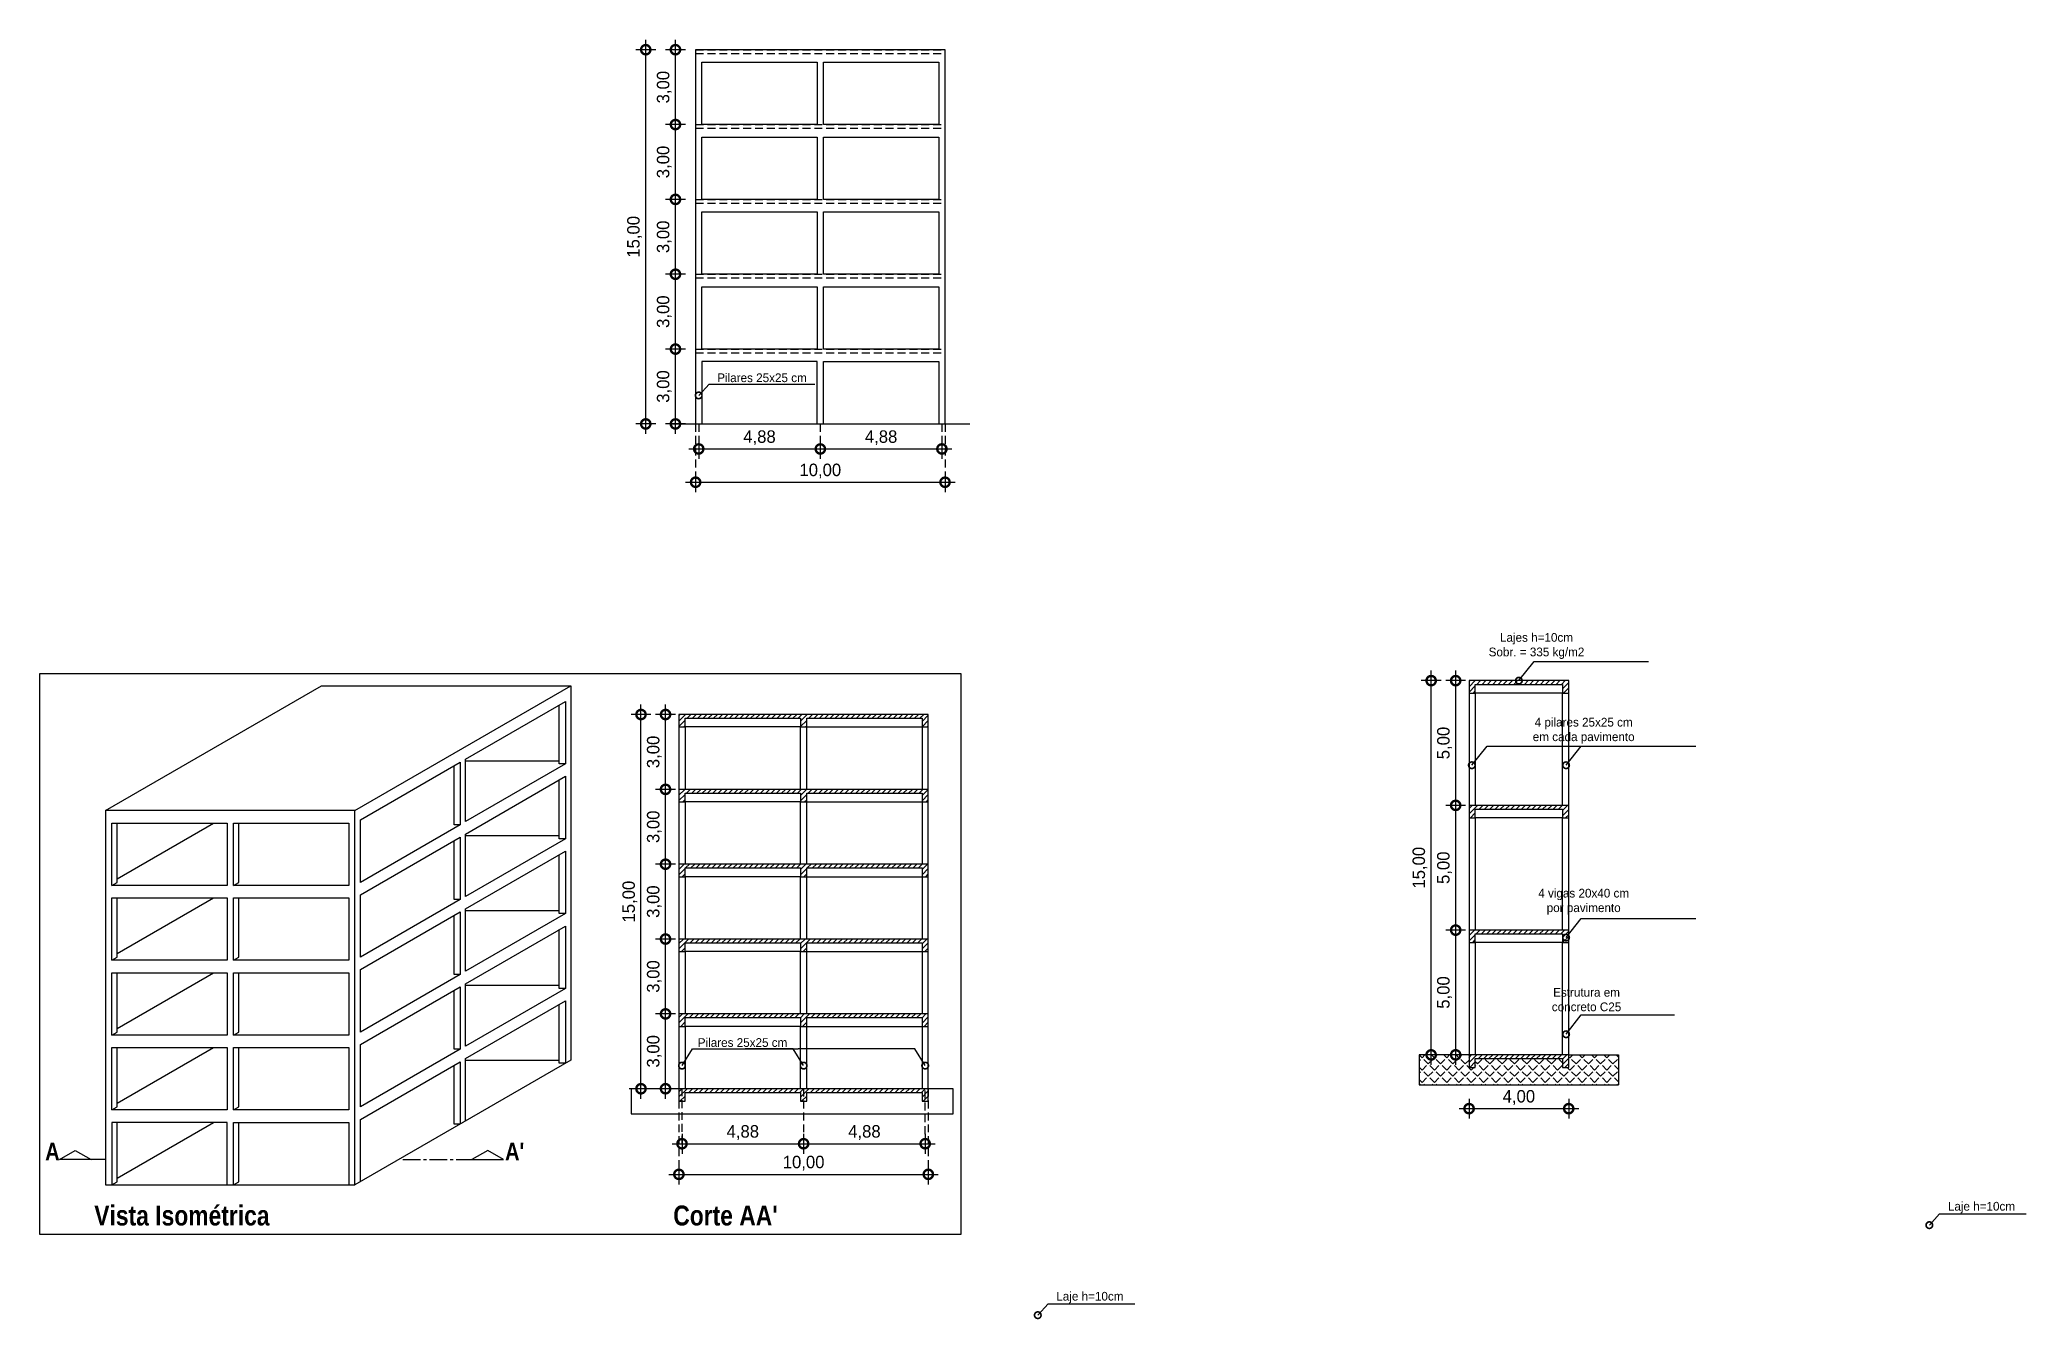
# Model space of a CAD drawing. Header units: millimetres. Extents: x 32.7 to 112.4, y 17.4 to 68.7.
import ezdxf

# ---------------------------------------------------------------- set-up
doc = ezdxf.new("R2010")
doc.units = ezdxf.units.MM
doc.header["$LTSCALE"] = 0.5
doc.linetypes.add('CENTER2', pattern=[28.575, 19.05, -3.175, 3.175, -3.175])
doc.linetypes.add('DASHED', pattern=[19.05, 12.7, -6.35])
for name, color, linetype in [('Aux-Cian', 4, 'Continuous'), ('Corte', 4, 'Continuous'), ('Cotas', 9, 'Continuous'), ('Vista-2', 1, 'Continuous'), ('Vista-3', 3, 'Continuous')]:
    doc.layers.add(name, color=color, linetype=linetype)
doc.styles.get("Standard").update_dxf_attribs({"font": 'acaderef.shx'})
doc.styles.add('style1', font='aehalf.shx')
doc.styles.add('style2', font='')
doc.styles.get('style2').set_extended_font_data('Bahnschrift Condensed', bold=True)
doc.dimstyles.new('Cotas', dxfattribs={"dimtxt": 1.5, "dimasz": 1.5, "dimexe": 0.8, "dimexo": 0, "dimgap": 0.3, "dimtad": 1, "dimzin": 1, "dimtxsty": 'Standard', "dimblk": 'DOTSMALL', "dimcen": 2.5, "dimdle": 0.8, "dimclrt": 1, "dimadec": 0, "dimazin": 0, "dimtfac": 1, "dimtix": 1, "dimtmove": 0, "dimatfit": 0, "dimfxl": 0.8, "dimfxlon": 1, "dimarcsym": 0})

# ---------------------------------------------------------------- blocks, each defined once
blk = doc.blocks.new('_DotSmall')
at = {"color": 0, "linetype": 'ByBlock', "const_width": 0.5}
blk.add_lwpolyline([(-0.0625, 0, 1), (0.0625, 0, 1)], format="xyb", close=True, dxfattribs=at)
blk = doc.blocks.new('*D2')
at = {"layer": 'Cotas', "color": 0, "lineweight": -2, "transparency": 16777216}
for p, q in [((58.231, 52.915), (58.231, 56.715)), ((58.631, 56.315), (57.831, 56.315)), ((58.631, 53.315), (57.831, 53.315))]:
    blk.add_line(p, q, dxfattribs=at)
at = {"layer": 'Defpoints', "color": 0, "transparency": 16777216}
for p in [(58.231, 56.315), (59.289, 56.315), (59.289, 53.315)]:
    blk.add_point(p, dxfattribs=at)
at = {"layer": 'Cotas', "color": 0, "lineweight": -2, "transparency": 16777216, "xscale": 0.75, "yscale": 0.75, "zscale": 0.75}
for p, rotation in [((58.231, 56.315), 90), ((58.231, 53.315), 270)]:
    blk.add_blockref('_DotSmall', p, dxfattribs=dict(at, rotation=rotation))
at = {"layer": 'Cotas', "color": 1, "transparency": 16777216, "insert": (57.782, 54.815), "char_height": 0.5, "attachment_point": 5, "rotation": 90, "style": 'style1'}
blk.add_mtext('3,00', dxfattribs=at)
blk = doc.blocks.new('*D3')
at = {"layer": 'Cotas', "color": 0, "lineweight": -2, "transparency": 16777216}
for p, q in [((58.631, 59.315), (57.831, 59.315)), ((58.231, 55.915), (58.231, 59.715)), ((58.631, 56.315), (57.831, 56.315))]:
    blk.add_line(p, q, dxfattribs=at)
at = {"layer": 'Defpoints', "color": 0, "transparency": 16777216}
for p in [(58.231, 59.315), (59.289, 59.315), (59.289, 56.315)]:
    blk.add_point(p, dxfattribs=at)
at = {"layer": 'Cotas', "color": 0, "lineweight": -2, "transparency": 16777216, "xscale": 0.75, "yscale": 0.75, "zscale": 0.75}
for p, rotation in [((58.231, 59.315), 90), ((58.231, 56.315), 270)]:
    blk.add_blockref('_DotSmall', p, dxfattribs=dict(at, rotation=rotation))
at = {"layer": 'Cotas', "color": 1, "transparency": 16777216, "insert": (57.782, 57.815), "char_height": 0.5, "attachment_point": 5, "rotation": 90, "style": 'style1'}
blk.add_mtext('3,00', dxfattribs=at)
blk = doc.blocks.new('*D4')
at = {"layer": 'Cotas', "color": 0, "lineweight": -2, "transparency": 16777216}
for p, q in [((58.631, 62.315), (57.831, 62.315)), ((58.231, 58.915), (58.231, 62.715)), ((58.631, 59.315), (57.831, 59.315))]:
    blk.add_line(p, q, dxfattribs=at)
at = {"layer": 'Defpoints', "color": 0, "transparency": 16777216}
for p in [(58.231, 62.315), (59.289, 62.315), (59.289, 59.315)]:
    blk.add_point(p, dxfattribs=at)
at = {"layer": 'Cotas', "color": 0, "lineweight": -2, "transparency": 16777216, "xscale": 0.75, "yscale": 0.75, "zscale": 0.75}
for p, rotation in [((58.231, 62.315), 90), ((58.231, 59.315), 270)]:
    blk.add_blockref('_DotSmall', p, dxfattribs=dict(at, rotation=rotation))
at = {"layer": 'Cotas', "color": 1, "transparency": 16777216, "insert": (57.782, 60.815), "char_height": 0.5, "attachment_point": 5, "rotation": 90, "style": 'style1'}
blk.add_mtext('3,00', dxfattribs=at)
blk = doc.blocks.new('*D5')
at = {"layer": 'Cotas', "color": 0, "lineweight": -2, "transparency": 16777216}
for p, q in [((58.631, 65.315), (57.831, 65.315)), ((58.231, 61.915), (58.231, 65.715)), ((58.631, 62.315), (57.831, 62.315))]:
    blk.add_line(p, q, dxfattribs=at)
at = {"layer": 'Defpoints', "color": 0, "transparency": 16777216}
for p in [(58.231, 65.315), (59.289, 65.315), (59.289, 62.315)]:
    blk.add_point(p, dxfattribs=at)
at = {"layer": 'Cotas', "color": 0, "lineweight": -2, "transparency": 16777216, "xscale": 0.75, "yscale": 0.75, "zscale": 0.75}
for p, rotation in [((58.231, 65.315), 90), ((58.231, 62.315), 270)]:
    blk.add_blockref('_DotSmall', p, dxfattribs=dict(at, rotation=rotation))
at = {"layer": 'Cotas', "color": 1, "transparency": 16777216, "insert": (57.782, 63.815), "char_height": 0.5, "attachment_point": 5, "rotation": 90, "style": 'style1'}
blk.add_mtext('3,00', dxfattribs=at)
blk = doc.blocks.new('*D6')
at = {"layer": 'Cotas', "color": 0, "lineweight": -2, "transparency": 16777216}
for p, q in [((58.231, 64.915), (58.231, 68.715)), ((58.631, 68.315), (57.831, 68.315)), ((58.631, 65.315), (57.831, 65.315))]:
    blk.add_line(p, q, dxfattribs=at)
at = {"layer": 'Defpoints', "color": 0, "transparency": 16777216}
for p in [(58.231, 68.315), (59.039, 68.315), (59.289, 65.315)]:
    blk.add_point(p, dxfattribs=at)
at = {"layer": 'Cotas', "color": 0, "lineweight": -2, "transparency": 16777216, "xscale": 0.75, "yscale": 0.75, "zscale": 0.75}
for p, rotation in [((58.231, 68.315), 90), ((58.231, 65.315), 270)]:
    blk.add_blockref('_DotSmall', p, dxfattribs=dict(at, rotation=rotation))
at = {"layer": 'Cotas', "color": 1, "transparency": 16777216, "insert": (57.782, 66.815), "char_height": 0.5, "attachment_point": 5, "rotation": 90, "style": 'style1'}
blk.add_mtext('3,00', dxfattribs=at)
blk = doc.blocks.new('*D7')
at = {"layer": 'Cotas', "color": 0, "lineweight": -2, "transparency": 16777216}
for p, q in [((58.639, 50.978), (69.439, 50.978)), ((59.039, 51.378), (59.039, 50.578)), ((69.039, 51.378), (69.039, 50.578))]:
    blk.add_line(p, q, dxfattribs=at)
at = {"layer": 'Defpoints', "color": 0, "transparency": 16777216}
for p in [(59.039, 52.649), (69.039, 52.239), (69.039, 50.978)]:
    blk.add_point(p, dxfattribs=at)
at = {"layer": 'Cotas', "color": 0, "lineweight": -2, "transparency": 16777216, "xscale": 0.75, "yscale": 0.75, "zscale": 0.75, "rotation": 180}
blk.add_blockref('_DotSmall', (59.039, 50.978), dxfattribs=at)
at = {"layer": 'Cotas', "color": 0, "lineweight": -2, "transparency": 16777216, "xscale": 0.75, "yscale": 0.75, "zscale": 0.75}
blk.add_blockref('_DotSmall', (69.039, 50.978), dxfattribs=at)
at = {"layer": 'Cotas', "color": 1, "transparency": 16777216, "insert": (64.039, 51.427), "char_height": 0.5, "attachment_point": 5, "style": 'style1'}
blk.add_mtext('10,00', dxfattribs=at)
blk = doc.blocks.new('*D8')
at = {"layer": 'Cotas', "color": 0, "lineweight": -2, "transparency": 16777216}
for p, q in [((59.164, 52.712), (59.164, 51.912)), ((64.039, 52.712), (64.039, 51.912)), ((58.764, 52.312), (64.439, 52.312))]:
    blk.add_line(p, q, dxfattribs=at)
at = {"layer": 'Defpoints', "color": 0, "transparency": 16777216}
for p in [(59.164, 53.315), (64.039, 53.315), (64.039, 52.312)]:
    blk.add_point(p, dxfattribs=at)
at = {"layer": 'Cotas', "color": 0, "lineweight": -2, "transparency": 16777216, "xscale": 0.75, "yscale": 0.75, "zscale": 0.75, "rotation": 180}
blk.add_blockref('_DotSmall', (59.164, 52.312), dxfattribs=at)
at = {"layer": 'Cotas', "color": 0, "lineweight": -2, "transparency": 16777216, "xscale": 0.75, "yscale": 0.75, "zscale": 0.75}
blk.add_blockref('_DotSmall', (64.039, 52.312), dxfattribs=at)
at = {"layer": 'Cotas', "color": 1, "transparency": 16777216, "insert": (61.601, 52.761), "char_height": 0.5, "attachment_point": 5, "style": 'style1'}
blk.add_mtext('4,88', dxfattribs=at)
blk = doc.blocks.new('*D9')
at = {"layer": 'Cotas', "color": 0, "linetype": 'DASHED', "lineweight": -2, "transparency": 16777216}
for p, q in [((64.039, 52.712), (64.039, 51.912)), ((68.914, 52.712), (68.914, 51.912)), ((63.639, 52.312), (69.314, 52.312))]:
    blk.add_line(p, q, dxfattribs=at)
at = {"layer": 'Defpoints', "color": 0, "linetype": 'DASHED', "transparency": 16777216}
for p in [(64.039, 53.315), (68.914, 53.315), (68.914, 52.312)]:
    blk.add_point(p, dxfattribs=at)
at = {"layer": 'Cotas', "color": 0, "linetype": 'DASHED', "lineweight": -2, "transparency": 16777216, "xscale": 0.75, "yscale": 0.75, "zscale": 0.75, "rotation": 180}
blk.add_blockref('_DotSmall', (64.039, 52.312), dxfattribs=at)
at = {"layer": 'Cotas', "color": 0, "linetype": 'DASHED', "lineweight": -2, "transparency": 16777216, "xscale": 0.75, "yscale": 0.75, "zscale": 0.75}
blk.add_blockref('_DotSmall', (68.914, 52.312), dxfattribs=at)
at = {"layer": 'Cotas', "color": 1, "linetype": 'DASHED', "lineweight": 100, "transparency": 16777216, "insert": (66.476, 52.761), "char_height": 0.5, "attachment_point": 5, "style": 'style1'}
blk.add_mtext('4,88', dxfattribs=at)
blk = doc.blocks.new('*D10')
at = {"layer": 'Cotas', "color": 0, "lineweight": -2, "transparency": 16777216}
for p, q in [((57.04, 52.915), (57.04, 68.715)), ((57.44, 68.315), (56.64, 68.315)), ((57.44, 53.315), (56.64, 53.315))]:
    blk.add_line(p, q, dxfattribs=at)
at = {"layer": 'Defpoints', "color": 0, "transparency": 16777216}
for p in [(57.04, 68.315), (59.039, 68.315), (59.039, 53.315)]:
    blk.add_point(p, dxfattribs=at)
at = {"layer": 'Cotas', "color": 0, "lineweight": -2, "transparency": 16777216, "xscale": 0.75, "yscale": 0.75, "zscale": 0.75}
for p, rotation in [((57.04, 68.315), 90), ((57.04, 53.315), 270)]:
    blk.add_blockref('_DotSmall', p, dxfattribs=dict(at, rotation=rotation))
at = {"layer": 'Cotas', "color": 1, "transparency": 16777216, "insert": (56.591, 60.815), "char_height": 0.5, "attachment_point": 5, "rotation": 90, "style": 'style1'}
blk.add_mtext('15,00', dxfattribs=at)
blk = doc.blocks.new('*D11')
at = {"layer": 'Cotas', "color": 0, "lineweight": -2, "transparency": 16777216}
for p, q in [((57.969, 23.235), (68.769, 23.235)), ((58.369, 23.635), (58.369, 22.835)), ((68.369, 23.635), (68.369, 22.835))]:
    blk.add_line(p, q, dxfattribs=at)
at = {"layer": 'Defpoints', "color": 0, "transparency": 16777216}
for p in [(58.369, 24.801), (68.369, 24.39), (68.369, 23.235)]:
    blk.add_point(p, dxfattribs=at)
at = {"layer": 'Cotas', "color": 0, "lineweight": -2, "transparency": 16777216, "xscale": 0.75, "yscale": 0.75, "zscale": 0.75, "rotation": 180}
blk.add_blockref('_DotSmall', (58.369, 23.235), dxfattribs=at)
at = {"layer": 'Cotas', "color": 0, "lineweight": -2, "transparency": 16777216, "xscale": 0.75, "yscale": 0.75, "zscale": 0.75}
blk.add_blockref('_DotSmall', (68.369, 23.235), dxfattribs=at)
at = {"layer": 'Cotas', "color": 1, "transparency": 16777216, "insert": (63.369, 23.684), "char_height": 0.5, "attachment_point": 5, "style": 'style1'}
blk.add_mtext('10,00', dxfattribs=at)
blk = doc.blocks.new('*D12')
at = {"layer": 'Cotas', "color": 0, "lineweight": -2, "transparency": 16777216}
for p, q in [((58.494, 24.863), (58.494, 24.063)), ((63.369, 24.863), (63.369, 24.063)), ((58.094, 24.463), (63.769, 24.463))]:
    blk.add_line(p, q, dxfattribs=at)
at = {"layer": 'Defpoints', "color": 0, "transparency": 16777216}
for p in [(58.494, 26.167), (63.369, 25.467), (63.369, 24.463)]:
    blk.add_point(p, dxfattribs=at)
at = {"layer": 'Cotas', "color": 0, "lineweight": -2, "transparency": 16777216, "xscale": 0.75, "yscale": 0.75, "zscale": 0.75, "rotation": 180}
blk.add_blockref('_DotSmall', (58.494, 24.463), dxfattribs=at)
at = {"layer": 'Cotas', "color": 0, "lineweight": -2, "transparency": 16777216, "xscale": 0.75, "yscale": 0.75, "zscale": 0.75}
blk.add_blockref('_DotSmall', (63.369, 24.463), dxfattribs=at)
at = {"layer": 'Cotas', "color": 1, "transparency": 16777216, "insert": (60.932, 24.912), "char_height": 0.5, "attachment_point": 5, "style": 'style1'}
blk.add_mtext('4,88', dxfattribs=at)
blk = doc.blocks.new('*D13')
at = {"layer": 'Cotas', "color": 0, "linetype": 'DASHED', "lineweight": -2, "transparency": 16777216}
for p, q in [((63.369, 24.863), (63.369, 24.063)), ((68.244, 24.863), (68.244, 24.063)), ((62.969, 24.463), (68.644, 24.463))]:
    blk.add_line(p, q, dxfattribs=at)
at = {"layer": 'Defpoints', "color": 0, "linetype": 'DASHED', "transparency": 16777216}
for p in [(63.369, 25.467), (68.244, 25.467), (68.244, 24.463)]:
    blk.add_point(p, dxfattribs=at)
at = {"layer": 'Cotas', "color": 0, "linetype": 'DASHED', "lineweight": -2, "transparency": 16777216, "xscale": 0.75, "yscale": 0.75, "zscale": 0.75, "rotation": 180}
blk.add_blockref('_DotSmall', (63.369, 24.463), dxfattribs=at)
at = {"layer": 'Cotas', "color": 0, "linetype": 'DASHED', "lineweight": -2, "transparency": 16777216, "xscale": 0.75, "yscale": 0.75, "zscale": 0.75}
blk.add_blockref('_DotSmall', (68.244, 24.463), dxfattribs=at)
at = {"layer": 'Cotas', "color": 1, "linetype": 'DASHED', "lineweight": 100, "transparency": 16777216, "insert": (65.807, 24.912), "char_height": 0.5, "attachment_point": 5, "style": 'style1'}
blk.add_mtext('4,88', dxfattribs=at)
blk = doc.blocks.new('*D14')
at = {"layer": 'Cotas', "color": 0, "lineweight": -2, "transparency": 16777216}
for p, q in [((58.233, 29.667), (57.433, 29.667)), ((57.833, 26.267), (57.833, 30.067)), ((58.233, 26.667), (57.433, 26.667))]:
    blk.add_line(p, q, dxfattribs=at)
at = {"layer": 'Defpoints', "color": 0, "transparency": 16777216}
for p in [(57.833, 29.667), (58.892, 29.667), (58.892, 26.667)]:
    blk.add_point(p, dxfattribs=at)
at = {"layer": 'Cotas', "color": 0, "lineweight": -2, "transparency": 16777216, "xscale": 0.75, "yscale": 0.75, "zscale": 0.75}
for p, rotation in [((57.833, 29.667), 90), ((57.833, 26.667), 270)]:
    blk.add_blockref('_DotSmall', p, dxfattribs=dict(at, rotation=rotation))
at = {"layer": 'Cotas', "color": 1, "transparency": 16777216, "insert": (57.384, 28.167), "char_height": 0.5, "attachment_point": 5, "rotation": 90, "style": 'style1'}
blk.add_mtext('3,00', dxfattribs=at)
blk = doc.blocks.new('*D15')
at = {"layer": 'Cotas', "color": 0, "lineweight": -2, "transparency": 16777216}
for p, q in [((58.233, 32.667), (57.433, 32.667)), ((57.833, 29.267), (57.833, 33.067)), ((58.233, 29.667), (57.433, 29.667))]:
    blk.add_line(p, q, dxfattribs=at)
at = {"layer": 'Defpoints', "color": 0, "transparency": 16777216}
for p in [(57.833, 32.667), (58.892, 32.667), (58.892, 29.667)]:
    blk.add_point(p, dxfattribs=at)
at = {"layer": 'Cotas', "color": 0, "lineweight": -2, "transparency": 16777216, "xscale": 0.75, "yscale": 0.75, "zscale": 0.75}
for p, rotation in [((57.833, 32.667), 90), ((57.833, 29.667), 270)]:
    blk.add_blockref('_DotSmall', p, dxfattribs=dict(at, rotation=rotation))
at = {"layer": 'Cotas', "color": 1, "transparency": 16777216, "insert": (57.384, 31.167), "char_height": 0.5, "attachment_point": 5, "rotation": 90, "style": 'style1'}
blk.add_mtext('3,00', dxfattribs=at)
blk = doc.blocks.new('*D16')
at = {"layer": 'Cotas', "color": 0, "lineweight": -2, "transparency": 16777216}
for p, q in [((57.833, 32.267), (57.833, 36.067)), ((58.233, 35.667), (57.433, 35.667)), ((58.233, 32.667), (57.433, 32.667))]:
    blk.add_line(p, q, dxfattribs=at)
at = {"layer": 'Defpoints', "color": 0, "transparency": 16777216}
for p in [(57.833, 35.667), (58.892, 35.667), (58.892, 32.667)]:
    blk.add_point(p, dxfattribs=at)
at = {"layer": 'Cotas', "color": 0, "lineweight": -2, "transparency": 16777216, "xscale": 0.75, "yscale": 0.75, "zscale": 0.75}
for p, rotation in [((57.833, 35.667), 90), ((57.833, 32.667), 270)]:
    blk.add_blockref('_DotSmall', p, dxfattribs=dict(at, rotation=rotation))
at = {"layer": 'Cotas', "color": 1, "transparency": 16777216, "insert": (57.384, 34.167), "char_height": 0.5, "attachment_point": 5, "rotation": 90, "style": 'style1'}
blk.add_mtext('3,00', dxfattribs=at)
blk = doc.blocks.new('*D17')
at = {"layer": 'Cotas', "color": 0, "lineweight": -2, "transparency": 16777216}
for p, q in [((57.833, 35.267), (57.833, 39.067)), ((58.233, 38.667), (57.433, 38.667)), ((58.233, 35.667), (57.433, 35.667))]:
    blk.add_line(p, q, dxfattribs=at)
at = {"layer": 'Defpoints', "color": 0, "transparency": 16777216}
for p in [(57.833, 38.667), (58.892, 38.667), (58.892, 35.667)]:
    blk.add_point(p, dxfattribs=at)
at = {"layer": 'Cotas', "color": 0, "lineweight": -2, "transparency": 16777216, "xscale": 0.75, "yscale": 0.75, "zscale": 0.75}
for p, rotation in [((57.833, 38.667), 90), ((57.833, 35.667), 270)]:
    blk.add_blockref('_DotSmall', p, dxfattribs=dict(at, rotation=rotation))
at = {"layer": 'Cotas', "color": 1, "transparency": 16777216, "insert": (57.384, 37.167), "char_height": 0.5, "attachment_point": 5, "rotation": 90, "style": 'style1'}
blk.add_mtext('3,00', dxfattribs=at)
blk = doc.blocks.new('*D18')
at = {"layer": 'Cotas', "color": 0, "lineweight": -2, "transparency": 16777216}
for p, q in [((58.233, 41.667), (57.433, 41.667)), ((57.833, 38.267), (57.833, 42.067)), ((58.233, 38.667), (57.433, 38.667))]:
    blk.add_line(p, q, dxfattribs=at)
at = {"layer": 'Defpoints', "color": 0, "transparency": 16777216}
for p in [(57.833, 41.667), (58.642, 41.667), (58.892, 38.667)]:
    blk.add_point(p, dxfattribs=at)
at = {"layer": 'Cotas', "color": 0, "lineweight": -2, "transparency": 16777216, "xscale": 0.75, "yscale": 0.75, "zscale": 0.75}
for p, rotation in [((57.833, 41.667), 90), ((57.833, 38.667), 270)]:
    blk.add_blockref('_DotSmall', p, dxfattribs=dict(at, rotation=rotation))
at = {"layer": 'Cotas', "color": 1, "transparency": 16777216, "insert": (57.384, 40.167), "char_height": 0.5, "attachment_point": 5, "rotation": 90, "style": 'style1'}
blk.add_mtext('3,00', dxfattribs=at)
blk = doc.blocks.new('*D19')
at = {"layer": 'Cotas', "color": 0, "lineweight": -2, "transparency": 16777216}
for p, q in [((57.249, 41.667), (56.449, 41.667)), ((56.849, 26.267), (56.849, 42.067)), ((57.249, 26.667), (56.449, 26.667))]:
    blk.add_line(p, q, dxfattribs=at)
at = {"layer": 'Defpoints', "color": 0, "transparency": 16777216}
for p in [(56.849, 41.667), (58.848, 41.667), (58.848, 26.667)]:
    blk.add_point(p, dxfattribs=at)
at = {"layer": 'Cotas', "color": 0, "lineweight": -2, "transparency": 16777216, "xscale": 0.75, "yscale": 0.75, "zscale": 0.75}
for p, rotation in [((56.849, 41.667), 90), ((56.849, 26.667), 270)]:
    blk.add_blockref('_DotSmall', p, dxfattribs=dict(at, rotation=rotation))
at = {"layer": 'Cotas', "color": 1, "transparency": 16777216, "insert": (56.4, 34.167), "char_height": 0.5, "attachment_point": 5, "rotation": 90, "style": 'style1'}
blk.add_mtext('15,00', dxfattribs=at)
blk = doc.blocks.new('*D20')
at = {"layer": 'Cotas', "color": 0, "lineweight": -2, "transparency": 16777216}
for p, q in [((89.65, 25.869), (94.445, 25.869)), ((90.05, 26.269), (90.05, 25.469)), ((94.045, 26.269), (94.045, 25.469))]:
    blk.add_line(p, q, dxfattribs=at)
at = {"layer": 'Defpoints', "color": 0, "transparency": 16777216}
for p in [(94.045, 28.8), (90.05, 27.434), (94.045, 25.869)]:
    blk.add_point(p, dxfattribs=at)
at = {"layer": 'Cotas', "color": 0, "lineweight": -2, "transparency": 16777216, "xscale": 0.75, "yscale": 0.75, "zscale": 0.75, "rotation": 180}
blk.add_blockref('_DotSmall', (90.05, 25.869), dxfattribs=at)
at = {"layer": 'Cotas', "color": 0, "lineweight": -2, "transparency": 16777216, "xscale": 0.75, "yscale": 0.75, "zscale": 0.75}
blk.add_blockref('_DotSmall', (94.045, 25.869), dxfattribs=at)
at = {"layer": 'Cotas', "color": 1, "transparency": 16777216, "insert": (92.047, 26.318), "char_height": 0.5, "attachment_point": 5, "style": 'style1'}
blk.add_mtext('4,00', dxfattribs=at)
blk = doc.blocks.new('*D23')
at = {"layer": 'Cotas', "color": 0, "lineweight": -2, "transparency": 16777216}
for p, q in [((89.913, 33.025), (89.113, 33.025)), ((89.513, 27.625), (89.513, 33.425)), ((89.913, 28.025), (89.113, 28.025))]:
    blk.add_line(p, q, dxfattribs=at)
at = {"layer": 'Defpoints', "color": 0, "transparency": 16777216}
for p in [(89.513, 33.025), (90.572, 33.025), (90.572, 28.025)]:
    blk.add_point(p, dxfattribs=at)
at = {"layer": 'Cotas', "color": 0, "lineweight": -2, "transparency": 16777216, "xscale": 0.75, "yscale": 0.75, "zscale": 0.75}
for p, rotation in [((89.513, 33.025), 90), ((89.513, 28.025), 270)]:
    blk.add_blockref('_DotSmall', p, dxfattribs=dict(at, rotation=rotation))
at = {"layer": 'Cotas', "color": 1, "transparency": 16777216, "insert": (89.064, 30.525), "char_height": 0.5, "attachment_point": 5, "rotation": 90, "style": 'style1'}
blk.add_mtext('5,00', dxfattribs=at)
blk = doc.blocks.new('*D24')
at = {"layer": 'Cotas', "color": 0, "lineweight": -2, "transparency": 16777216}
for p, q in [((89.513, 32.625), (89.513, 38.425)), ((89.913, 38.025), (89.113, 38.025)), ((89.913, 33.025), (89.113, 33.025))]:
    blk.add_line(p, q, dxfattribs=at)
at = {"layer": 'Defpoints', "color": 0, "transparency": 16777216}
for p in [(89.513, 38.025), (90.572, 38.025), (90.572, 33.025)]:
    blk.add_point(p, dxfattribs=at)
at = {"layer": 'Cotas', "color": 0, "lineweight": -2, "transparency": 16777216, "xscale": 0.75, "yscale": 0.75, "zscale": 0.75}
for p, rotation in [((89.513, 38.025), 90), ((89.513, 33.025), 270)]:
    blk.add_blockref('_DotSmall', p, dxfattribs=dict(at, rotation=rotation))
at = {"layer": 'Cotas', "color": 1, "transparency": 16777216, "insert": (89.064, 35.525), "char_height": 0.5, "attachment_point": 5, "rotation": 90, "style": 'style1'}
blk.add_mtext('5,00', dxfattribs=at)
blk = doc.blocks.new('*D25')
at = {"layer": 'Cotas', "color": 0, "lineweight": -2, "transparency": 16777216}
for p, q in [((89.913, 43.025), (89.113, 43.025)), ((89.513, 37.625), (89.513, 43.425)), ((89.913, 38.025), (89.113, 38.025))]:
    blk.add_line(p, q, dxfattribs=at)
at = {"layer": 'Defpoints', "color": 0, "transparency": 16777216}
for p in [(89.513, 43.025), (90.572, 43.025), (90.572, 38.025)]:
    blk.add_point(p, dxfattribs=at)
at = {"layer": 'Cotas', "color": 0, "lineweight": -2, "transparency": 16777216, "xscale": 0.75, "yscale": 0.75, "zscale": 0.75}
for p, rotation in [((89.513, 43.025), 90), ((89.513, 38.025), 270)]:
    blk.add_blockref('_DotSmall', p, dxfattribs=dict(at, rotation=rotation))
at = {"layer": 'Cotas', "color": 1, "transparency": 16777216, "insert": (89.064, 40.525), "char_height": 0.5, "attachment_point": 5, "rotation": 90, "style": 'style1'}
blk.add_mtext('5,00', dxfattribs=at)
blk = doc.blocks.new('*D28')
at = {"layer": 'Cotas', "color": 0, "lineweight": -2, "transparency": 16777216}
for p, q in [((88.929, 43.025), (88.129, 43.025)), ((88.529, 27.625), (88.529, 43.425)), ((88.929, 28.025), (88.129, 28.025))]:
    blk.add_line(p, q, dxfattribs=at)
at = {"layer": 'Defpoints', "color": 0, "transparency": 16777216}
for p in [(88.529, 43.025), (90.05, 43.025), (90.528, 28.025)]:
    blk.add_point(p, dxfattribs=at)
at = {"layer": 'Cotas', "color": 0, "lineweight": -2, "transparency": 16777216, "xscale": 0.75, "yscale": 0.75, "zscale": 0.75}
for p, rotation in [((88.529, 43.025), 90), ((88.529, 28.025), 270)]:
    blk.add_blockref('_DotSmall', p, dxfattribs=dict(at, rotation=rotation))
at = {"layer": 'Cotas', "color": 1, "transparency": 16777216, "insert": (88.08, 35.525), "char_height": 0.5, "attachment_point": 5, "rotation": 90, "style": 'style1'}
blk.add_mtext('15,00', dxfattribs=at)

msp = doc.modelspace()

# ---------------------------------------------------------------- hatches: boundary and pattern name
h = msp.add_hatch()
h.set_pattern_fill('ANGLE', color=256, scale=0.05, angle=45)
h.set_pattern_definition([(45, (0, 0), (-0.246957, 0.246957), [0.254, -0.09525]), (135, (0, 0), (-0.246957, -0.246957), [0.254, -0.09525])])
h.paths.add_polyline_path([(96.045, 28.025), (94.045, 28.025), (94.045, 27.525), (93.795, 27.525), (93.795, 27.875), (90.3, 27.875), (90.3, 27.525), (90.05, 27.525), (90.05, 28.025), (88.05, 28.025), (88.05, 26.825), (96.045, 26.825)])
at = {"layer": 'Cotas'}
h = msp.add_hatch(dxfattribs=at)
h.set_pattern_fill('_USER', color=256, scale=0.15, angle=45, pattern_type=0)
h.set_pattern_definition([(45, (0, 3), (-0.10606602, 0.10606602), [])])
h.paths.add_polyline_path([(94.045, 28.025), (90.05, 28.025), (90.05, 27.525), (90.3, 27.525), (90.3, 27.875), (93.795, 27.875), (93.795, 27.525), (94.045, 27.525)])
h.paths.add_polyline_path([(94.045, 33.025), (90.05, 33.025), (90.05, 32.525), (90.3, 32.525), (90.3, 32.875), (93.795, 32.875), (93.795, 32.525), (94.045, 32.525)])
h.paths.add_polyline_path([(93.795, 37.525), (94.045, 37.525), (94.045, 38.025), (90.05, 38.025), (90.05, 37.525), (90.3, 37.525), (90.3, 37.875), (93.795, 37.875)])
h.paths.add_polyline_path([(93.795, 42.525), (94.045, 42.525), (94.045, 43.025), (90.05, 43.025), (90.05, 42.525), (90.3, 42.525), (90.3, 42.875), (93.795, 42.875)])
h = msp.add_hatch(dxfattribs=at)
h.set_pattern_fill('_USER', color=256, scale=0.15, angle=45, pattern_type=0)
h.set_pattern_definition([(45, (0, 0), (-0.10606602, 0.10606602), [])])
h.paths.add_polyline_path([(63.494, 26.517), (68.119, 26.517), (68.119, 26.167), (68.244, 26.167), (68.244, 26.667), (63.369, 26.667), (63.369, 26.167), (63.494, 26.167)])
h.paths.add_polyline_path([(63.369, 26.667), (58.369, 26.667), (58.369, 26.167), (58.619, 26.167), (58.619, 26.517), (63.244, 26.517), (63.244, 26.167), (63.369, 26.167)])
h.paths.add_polyline_path([(68.369, 26.667), (68.244, 26.667), (68.244, 26.167), (68.369, 26.167)])
h.paths.add_polyline_path([(58.619, 29.517), (63.244, 29.517), (63.244, 29.167), (63.494, 29.167), (63.494, 29.517), (68.119, 29.517), (68.119, 29.167), (68.369, 29.167), (68.369, 29.667), (58.369, 29.667), (58.369, 29.167), (58.619, 29.167)])
h.paths.add_polyline_path([(58.619, 32.517), (63.244, 32.517), (63.244, 32.167), (63.494, 32.167), (63.494, 32.517), (68.119, 32.517), (68.119, 32.167), (68.369, 32.167), (68.369, 32.667), (58.369, 32.667), (58.369, 32.167), (58.619, 32.167)])
h.paths.add_polyline_path([(68.369, 35.667), (58.369, 35.667), (58.369, 35.167), (58.619, 35.167), (58.619, 35.517), (63.244, 35.517), (63.244, 35.167), (63.494, 35.167), (63.494, 35.517), (68.119, 35.517), (68.119, 35.167), (68.369, 35.167)])
h.paths.add_polyline_path([(68.369, 38.667), (58.369, 38.667), (58.369, 38.167), (58.619, 38.167), (58.619, 38.517), (63.244, 38.517), (63.244, 38.167), (63.494, 38.167), (63.494, 38.517), (68.119, 38.517), (68.119, 38.167), (68.369, 38.167)])
h.paths.add_polyline_path([(58.619, 41.517), (63.244, 41.517), (63.244, 41.167), (63.494, 41.167), (63.494, 41.517), (68.119, 41.517), (68.119, 41.167), (68.369, 41.167), (68.369, 41.667), (58.369, 41.667), (58.369, 41.167), (58.619, 41.167)])
h.paths.add_polyline_path([(58.763, 28.253), (63.079, 28.253), (63.079, 28.771), (58.763, 28.771)], flags=9)
h.paths.add_polyline_path([(58.335, 20.748), (62.103, 20.748), (62.103, 22.5), (58.335, 22.5)], flags=9)
h.paths.add_polyline_path([(35.269, 20.693), (41.671, 20.693), (41.671, 22.445), (35.269, 22.445)], flags=9)
h.paths.add_polyline_path([(32.859, 23.423), (33.645, 23.423), (33.645, 24.957), (32.859, 24.957)], flags=9)
h.paths.add_polyline_path([(51.324, 23.423), (52.248, 23.423), (52.248, 24.957), (51.324, 24.957)], flags=9)

# ---------------------------------------------------------------- linework, layer by layer
for p, q in [((56.449, 26.667), (56.449, 25.667)), ((69.369, 25.667), (69.369, 26.667)), ((56.449, 25.667), (69.369, 25.667))]:
    msp.add_line(p, q)
at = {"layer": 'Aux-Cian'}
for p, q in [((33.532, 23.825), (34.17, 24.194)), ((34.17, 24.194), (34.808, 23.825)), ((50.702, 24.194), (50.064, 23.825)), ((51.339, 23.825), (50.702, 24.194)), ((34.808, 23.825), (33.532, 23.825)), ((50.064, 23.825), (51.339, 23.825))]:
    msp.add_line(p, q, dxfattribs=at)
at = {"layer": 'Aux-Cian', "linetype": 'CENTER2', "ltscale": 0.075}
for p, q in [((35.381, 23.825), (34.808, 23.825)), ((47.298, 23.825), (50.064, 23.825))]:
    msp.add_line(p, q, dxfattribs=at)
at = {"layer": 'Corte'}
for p, q in [((58.039, 53.315), (70.039, 53.315)), ((94.045, 43.025), (90.05, 43.025)), ((90.05, 43.025), (90.05, 42.525)), ((94.045, 42.525), (94.045, 43.025)), ((90.05, 42.525), (90.3, 42.525)), ((90.3, 42.525), (90.3, 42.875)), ((90.3, 42.875), (93.795, 42.875)), ((93.795, 42.875), (93.795, 42.525)), ((93.795, 42.525), (94.045, 42.525)), ((94.045, 38.025), (90.05, 38.025)), ((90.05, 38.025), (90.05, 37.525)), ((90.05, 37.525), (90.3, 37.525)), ((90.3, 37.525), (90.3, 37.875)), ((90.3, 37.875), (93.795, 37.875)), ((93.795, 37.875), (93.795, 37.525)), ((93.795, 37.525), (94.045, 37.525)), ((94.045, 37.525), (94.045, 38.025)), ((94.045, 33.025), (90.05, 33.025)), ((90.05, 33.025), (90.05, 32.525)), ((90.3, 32.525), (90.3, 32.875)), ((90.3, 32.875), (93.795, 32.875)), ((93.795, 32.875), (93.795, 32.525)), ((94.045, 32.525), (94.045, 33.025)), ((90.05, 32.525), (90.3, 32.525)), ((93.795, 32.525), (94.045, 32.525)), ((94.045, 28.025), (90.05, 28.025)), ((90.05, 28.025), (90.05, 27.525)), ((94.045, 27.525), (94.045, 28.025)), ((90.05, 27.525), (90.3, 27.525)), ((90.3, 27.525), (90.3, 27.875)), ((90.3, 27.875), (93.795, 27.875)), ((93.795, 27.875), (93.795, 27.525)), ((93.795, 27.525), (94.045, 27.525))]:
    msp.add_line(p, q, dxfattribs=at)
at = {"layer": 'Corte', "color": 4}
for points in [[(69.039, 53.315), (69.039, 56.315), (69.039, 59.315), (69.039, 62.315), (69.039, 65.315), (69.039, 68.315), (59.039, 68.315), (59.039, 65.315), (59.039, 62.315), (59.039, 59.315), (59.039, 56.315), (59.039, 53.315)], [(63.914, 53.315), (63.914, 55.815), (59.289, 55.815), (59.289, 53.315)], [(64.164, 53.315), (64.164, 55.815), (68.789, 55.815), (68.789, 53.315)]]:
    msp.add_lwpolyline(points, dxfattribs=at)
for points in [[(59.289, 65.315), (59.289, 67.815), (63.914, 67.815), (63.914, 65.315)], [(68.789, 65.315), (64.164, 65.315), (64.164, 67.815), (68.789, 67.815)], [(59.289, 62.315), (59.289, 64.815), (63.914, 64.815), (63.914, 62.315)], [(68.789, 62.315), (64.164, 62.315), (64.164, 64.815), (68.789, 64.815)], [(59.289, 59.315), (59.289, 61.815), (63.914, 61.815), (63.914, 59.315)], [(68.789, 59.315), (64.164, 59.315), (64.164, 61.815), (68.789, 61.815)], [(59.289, 56.315), (59.289, 58.815), (63.914, 58.815), (63.914, 56.315)], [(68.789, 56.315), (64.164, 56.315), (64.164, 58.815), (68.789, 58.815)]]:
    msp.add_lwpolyline(points, close=True, dxfattribs=at)
at = {"layer": 'Corte'}
for points in [[(63.244, 41.167), (63.494, 41.167), (63.494, 41.517), (68.119, 41.517), (68.119, 41.167), (68.369, 41.167), (68.369, 41.667), (58.369, 41.667), (58.369, 41.167), (58.619, 41.167), (58.619, 41.517), (63.244, 41.517)], [(63.244, 38.167), (63.494, 38.167), (63.494, 38.517), (68.119, 38.517), (68.119, 38.167), (68.369, 38.167), (68.369, 38.667), (58.369, 38.667), (58.369, 38.167), (58.619, 38.167), (58.619, 38.517), (63.244, 38.517)], [(63.244, 35.167), (63.494, 35.167), (63.494, 35.517), (68.119, 35.517), (68.119, 35.167), (68.369, 35.167), (68.369, 35.667), (58.369, 35.667), (58.369, 35.167), (58.619, 35.167), (58.619, 35.517), (63.244, 35.517)], [(63.244, 32.167), (63.494, 32.167), (63.494, 32.517), (68.119, 32.517), (68.119, 32.167), (68.369, 32.167), (68.369, 32.667), (58.369, 32.667), (58.369, 32.167), (58.619, 32.167), (58.619, 32.517), (63.244, 32.517)], [(63.244, 29.167), (63.494, 29.167), (63.494, 29.517), (68.119, 29.517), (68.119, 29.167), (68.369, 29.167), (68.369, 29.667), (58.369, 29.667), (58.369, 29.167), (58.619, 29.167), (58.619, 29.517), (63.244, 29.517)], [(63.244, 26.167), (63.494, 26.167), (63.494, 26.517), (68.119, 26.517), (68.119, 26.167), (68.369, 26.167), (68.369, 26.667), (58.369, 26.667), (58.369, 26.167), (58.619, 26.167), (58.619, 26.517), (63.244, 26.517)]]:
    msp.add_lwpolyline(points, close=True, dxfattribs=at)
at = {"layer": 'Cotas', "linetype": 'DASHED', "ltscale": 0.05}
for p, q in [((59.039, 53.315), (59.039, 50.674)), ((59.164, 53.315), (59.164, 52.731)), ((64.039, 53.315), (64.039, 52.541)), ((68.914, 53.315), (68.914, 52.531)), ((69.039, 53.315), (69.039, 50.674)), ((58.369, 26.667), (58.369, 23.645)), ((58.494, 24.463), (58.494, 26.667)), ((63.369, 26.667), (63.369, 24.843)), ((68.244, 24.848), (68.244, 26.667)), ((68.369, 26.667), (68.369, 23.643))]:
    msp.add_line(p, q, dxfattribs=at)
at = {"layer": 'Cotas'}
for p, q in [((44.041, 42.815), (54.041, 42.815)), ((54.041, 42.815), (54.041, 27.815)), ((53.825, 42.19), (53.825, 39.69)), ((49.819, 39.815), (53.575, 39.815)), ((53.825, 39.19), (53.825, 36.69)), ((49.819, 36.815), (53.575, 36.815)), ((53.825, 36.19), (53.825, 33.69)), ((49.819, 33.815), (53.575, 33.815)), ((53.825, 33.19), (53.825, 30.69)), ((49.819, 30.815), (53.575, 30.815)), ((53.825, 30.19), (53.825, 27.69)), ((49.819, 27.815), (53.575, 27.815))]:
    msp.add_line(p, q, dxfattribs=at)
for points in [[(53.825, 39.69), (53.575, 39.69), (53.575, 42.046)], [(53.825, 36.69), (53.575, 36.69), (53.575, 39.046)], [(53.825, 33.69), (53.575, 33.69), (53.575, 36.046)], [(53.825, 30.69), (53.575, 30.69), (53.575, 33.046)], [(53.825, 27.69), (53.575, 27.69), (53.575, 30.046)]]:
    msp.add_lwpolyline(points, dxfattribs=at)
at = {"layer": 'Defpoints'}
msp.add_lwpolyline([(32.743, 43.309), (69.678, 43.309), (69.678, 20.822), (32.743, 20.822)], close=True, dxfattribs=at)
at = {"layer": 'Vista-2', "linetype": 'DASHED', "ltscale": 0.05}
for p, q in [((59.039, 68.315), (69.039, 68.315)), ((59.039, 68.165), (69.039, 68.165)), ((59.039, 65.315), (69.039, 65.315)), ((59.039, 65.165), (69.039, 65.165)), ((59.039, 62.315), (69.039, 62.315)), ((59.039, 62.165), (69.039, 62.165)), ((59.039, 59.315), (69.039, 59.315)), ((59.039, 59.165), (69.039, 59.165)), ((59.039, 56.315), (69.039, 56.315)), ((59.039, 56.165), (69.039, 56.165))]:
    msp.add_line(p, q, dxfattribs=at)
at = {"layer": 'Vista-2'}
for p, q in [((35.381, 37.815), (44.041, 42.815)), ((45.381, 37.815), (54.041, 42.815)), ((93.795, 42.525), (90.3, 42.525)), ((49.819, 39.877), (53.825, 42.19)), ((63.244, 41.167), (58.619, 41.167)), ((63.494, 41.167), (68.119, 41.167)), ((49.819, 37.377), (49.819, 39.877)), ((49.353, 37.252), (49.353, 39.608)), ((53.825, 39.69), (49.819, 37.377)), ((49.819, 36.877), (53.825, 39.19)), ((63.244, 38.167), (58.619, 38.167)), ((63.494, 38.167), (68.119, 38.167)), ((93.795, 37.525), (90.3, 37.525)), ((35.847, 35.084), (39.711, 37.315)), ((49.603, 37.252), (49.353, 37.252)), ((49.819, 34.377), (49.819, 36.877)), ((53.825, 36.69), (49.819, 34.377)), ((49.353, 34.252), (49.353, 36.608)), ((49.819, 33.877), (53.825, 36.19)), ((63.244, 35.167), (58.619, 35.167)), ((63.494, 35.167), (68.119, 35.167)), ((35.847, 32.084), (39.711, 34.315)), ((49.603, 34.252), (49.353, 34.252)), ((49.353, 31.252), (49.353, 33.608)), ((49.819, 31.377), (49.819, 33.877)), ((53.825, 33.69), (49.819, 31.377)), ((49.819, 30.877), (53.825, 33.19)), ((63.244, 32.167), (58.619, 32.167)), ((63.494, 32.167), (68.119, 32.167)), ((93.795, 32.525), (90.3, 32.525)), ((35.847, 29.084), (39.711, 31.315)), ((49.603, 31.252), (49.353, 31.252)), ((49.353, 28.252), (49.353, 30.608)), ((49.819, 28.377), (49.819, 30.877)), ((53.825, 30.69), (49.819, 28.377)), ((49.819, 27.877), (53.825, 30.19)), ((63.244, 29.167), (58.619, 29.167)), ((63.494, 29.167), (68.119, 29.167)), ((35.847, 26.084), (39.711, 28.315)), ((49.603, 28.252), (49.353, 28.252)), ((49.819, 25.377), (49.819, 27.877)), ((90.05, 28.025), (88.05, 28.025)), ((88.05, 28.025), (88.05, 26.825)), ((94.045, 28.025), (96.045, 28.025)), ((96.045, 28.025), (96.045, 26.825)), ((54.041, 27.815), (45.381, 22.815)), ((45.597, 25.44), (49.603, 27.752)), ((49.353, 25.252), (49.353, 27.608)), ((49.603, 27.752), (49.603, 25.252)), ((58.369, 26.667), (56.369, 26.667)), ((69.369, 26.667), (68.369, 26.667)), ((88.05, 26.825), (96.045, 26.825)), ((35.847, 23.084), (39.711, 25.315)), ((45.597, 22.94), (45.597, 25.44)), ((49.603, 25.252), (49.353, 25.252))]:
    msp.add_line(p, q, dxfattribs=at)
at = {"layer": 'Vista-2', "linetype": 'DASHED'}
for points in [[(59.164, 54.458), (59.578, 54.914), (63.816, 54.914)], [(92.047, 43.025), (92.657, 43.797), (97.243, 43.797)], [(90.16, 39.634), (90.77, 40.405), (95.356, 40.405)], [(93.939, 39.634), (94.548, 40.405), (99.135, 40.405)], [(93.939, 32.726), (94.548, 33.497), (99.135, 33.497)], [(93.939, 28.851), (94.548, 29.623), (98.283, 29.623)], [(58.494, 27.594), (58.908, 28.266), (63.147, 28.266)], [(63.369, 27.594), (62.956, 28.266), (61.027, 28.266)], [(68.244, 27.594), (67.831, 28.266), (63.147, 28.266)], [(108.503, 21.199), (108.916, 21.655), (112.389, 21.655)], [(72.758, 17.591), (73.171, 18.047), (76.644, 18.047)]]:
    msp.add_lwpolyline(points, dxfattribs=at)
at = {"layer": 'Vista-2'}
for points in [[(49.603, 37.252), (45.597, 34.94), (45.597, 37.44), (49.603, 39.752)], [(49.603, 34.252), (45.597, 31.94), (45.597, 34.44), (49.603, 36.752)], [(49.603, 31.252), (45.597, 28.94), (45.597, 31.44), (49.603, 33.752)], [(49.603, 28.252), (45.597, 25.94), (45.597, 28.44), (49.603, 30.752)]]:
    msp.add_lwpolyline(points, close=True, dxfattribs=at)
at = {"layer": 'Vista-3'}
for p, q in [((90.05, 42.525), (90.05, 38.025)), ((90.3, 42.525), (90.3, 38.025)), ((93.795, 38.025), (93.795, 42.525)), ((94.045, 38.025), (94.045, 42.525)), ((58.369, 41.167), (58.369, 38.667)), ((58.619, 41.167), (58.619, 38.667)), ((63.244, 38.667), (63.244, 41.167)), ((63.494, 38.667), (63.494, 41.167)), ((68.119, 41.167), (68.119, 38.667)), ((68.369, 38.667), (68.369, 41.167)), ((58.369, 38.167), (58.369, 35.667)), ((58.619, 38.167), (58.619, 35.667)), ((63.244, 35.667), (63.244, 38.167)), ((63.494, 35.667), (63.494, 38.167)), ((68.119, 38.167), (68.119, 35.667)), ((68.369, 35.667), (68.369, 38.167)), ((90.05, 37.525), (90.05, 33.025)), ((90.3, 37.525), (90.3, 33.025)), ((93.795, 33.025), (93.795, 37.525)), ((94.045, 33.025), (94.045, 37.525)), ((58.369, 35.167), (58.369, 32.667)), ((58.619, 35.167), (58.619, 32.667)), ((63.244, 32.667), (63.244, 35.167)), ((63.494, 32.667), (63.494, 35.167)), ((68.119, 35.167), (68.119, 32.667)), ((68.369, 32.667), (68.369, 35.167)), ((58.369, 32.167), (58.369, 29.667)), ((58.619, 32.167), (58.619, 29.667)), ((63.244, 29.667), (63.244, 32.167)), ((63.494, 29.667), (63.494, 32.167)), ((68.119, 32.167), (68.119, 29.667)), ((68.369, 29.667), (68.369, 32.167)), ((90.05, 32.525), (90.05, 28.025)), ((90.3, 32.525), (90.3, 28.025)), ((93.795, 28.025), (93.795, 32.525)), ((94.045, 28.025), (94.045, 32.525)), ((58.369, 29.167), (58.369, 26.667)), ((58.619, 29.167), (58.619, 26.667)), ((63.244, 26.667), (63.244, 29.167)), ((63.494, 26.667), (63.494, 29.167)), ((68.119, 29.167), (68.119, 26.667)), ((68.369, 26.667), (68.369, 29.167)), ((35.381, 22.815), (45.381, 22.815))]:
    msp.add_line(p, q, dxfattribs=at)
for points in [[(45.381, 22.815), (45.381, 25.815), (45.381, 28.815), (45.381, 31.815), (45.381, 34.815), (45.381, 37.815), (35.381, 37.815), (35.381, 34.815), (35.381, 31.815), (35.381, 28.815), (35.381, 25.815), (35.381, 22.815)], [(35.631, 34.815), (35.847, 34.94), (35.847, 37.315)], [(40.506, 34.815), (40.722, 34.94), (40.722, 37.315)], [(35.631, 31.815), (35.847, 31.94), (35.847, 34.315)], [(40.506, 31.815), (40.722, 31.94), (40.722, 34.315)], [(35.631, 28.815), (35.847, 28.94), (35.847, 31.315)], [(40.506, 28.815), (40.722, 28.94), (40.722, 31.315)], [(35.631, 25.815), (35.847, 25.94), (35.847, 28.315)], [(40.506, 25.815), (40.722, 25.94), (40.722, 28.315)], [(40.256, 22.815), (40.256, 25.315), (35.631, 25.315), (35.631, 22.815)], [(35.631, 22.815), (35.847, 22.94), (35.847, 25.315)], [(40.506, 22.815), (40.506, 25.315), (45.131, 25.315), (45.131, 22.815)], [(40.506, 22.815), (40.722, 22.94), (40.722, 25.315)]]:
    msp.add_lwpolyline(points, dxfattribs=at)
for points in [[(35.631, 34.815), (35.631, 37.315), (40.256, 37.315), (40.256, 34.815)], [(45.131, 34.815), (40.506, 34.815), (40.506, 37.315), (45.131, 37.315)], [(35.631, 31.815), (35.631, 34.315), (40.256, 34.315), (40.256, 31.815)], [(45.131, 31.815), (40.506, 31.815), (40.506, 34.315), (45.131, 34.315)], [(35.631, 28.815), (35.631, 31.315), (40.256, 31.315), (40.256, 28.815)], [(45.131, 28.815), (40.506, 28.815), (40.506, 31.315), (45.131, 31.315)], [(35.631, 25.815), (35.631, 28.315), (40.256, 28.315), (40.256, 25.815)], [(45.131, 25.815), (40.506, 25.815), (40.506, 28.315), (45.131, 28.315)]]:
    msp.add_lwpolyline(points, close=True, dxfattribs=at)

# ---------------------------------------------------------------- block references
at = {"layer": 'Cotas', "yscale": 0.5249999999999999, "zscale": 0.5249999999999999, "rotation": 90}
for p, xscale in [((59.164, 54.458), 0.5249999999999999), ((92.047, 43.025), 0.5249999999999999), ((90.16, 39.634), 0.5249999999999999), ((93.939, 39.634), 0.5249999999999999), ((93.939, 32.726), 0.5249999999999999), ((93.939, 28.851), -0.5249999999999999), ((58.494, 27.594), 0.5249999999999999), ((63.369, 27.594), 0.5249999999999999), ((68.244, 27.594), 0.5249999999999999), ((108.503, 21.199), 0.5249999999999999), ((72.758, 17.591), 0.5249999999999999)]:
    msp.add_blockref('_DotSmall', p, dxfattribs=dict(at, xscale=xscale))

# ---------------------------------------------------------------- texts
at = {"layer": 'Cotas', "color": 1, "attachment_point": 5}
for s, insert, char_height, style in [('Pilares 25x25 cm', (61.701, 55.164), 0.35, 'style1'), ('Lajes h=10cm\\PSobr. = 335 kg/m2', (92.753, 44.414), 0.35, 'style1'), ('4 pilares 25x25 cm\\Pem cada pavimento', (94.645, 41.015), 0.35, 'style1'), ('4 vigas 20x40 cm \\Ppor pavimento', (94.645, 34.162), 0.35, 'style1'), ('Estrutura em \\Pconcreto C25', (94.759, 30.239), 0.35, 'style1'), ('Pilares 25x25 cm', (60.921, 28.516), 0.35, 'style1'), ('A', (33.252, 24.152), 0.7, 'style2'), ("A'", (51.785, 24.152), 0.7, 'style2'), ('Vista Isométrica', (38.443, 21.58), 0.8, 'style2'), ("Corte AA'", (60.237, 21.58), 0.8, 'style2'), ('Laje h=10cm', (110.593, 21.904), 0.35, 'style1'), ('Laje h=10cm', (74.847, 18.297), 0.35, 'style1')]:
    msp.add_mtext(s, dxfattribs=dict(at, insert=insert, char_height=char_height, style=style))

# ---------------------------------------------------------------- dimensions: what is measured, and where the dimension line sits
at = {"layer": 'Cotas'}
for base, p1, p2, picture, middle in [((57.04, 68.315), (59.039, 53.315), (59.039, 68.315), '*D10', (56.591, 60.815)), ((58.231, 68.315), (59.289, 65.315), (59.039, 68.315), '*D6', (57.782, 66.815)), ((58.231, 65.315), (59.289, 62.315), (59.289, 65.315), '*D5', (57.782, 63.815)), ((58.231, 62.315), (59.289, 59.315), (59.289, 62.315), '*D4', (57.782, 60.815)), ((58.231, 59.315), (59.289, 56.315), (59.289, 59.315), '*D3', (57.782, 57.815)), ((58.231, 56.315), (59.289, 53.315), (59.289, 56.315), '*D2', (57.782, 54.815)), ((88.529, 43.025), (90.528, 28.025), (90.05, 43.025), '*D28', (88.08, 35.525)), ((89.513, 43.025), (90.572, 38.025), (90.572, 43.025), '*D25', (89.064, 40.525)), ((56.849, 41.667), (58.848, 26.667), (58.848, 41.667), '*D19', (56.4, 34.167)), ((57.833, 41.667), (58.892, 38.667), (58.642, 41.667), '*D18', (57.384, 40.167)), ((57.833, 38.667), (58.892, 35.667), (58.892, 38.667), '*D17', (57.384, 37.167)), ((89.513, 38.025), (90.572, 33.025), (90.572, 38.025), '*D24', (89.064, 35.525)), ((57.833, 35.667), (58.892, 32.667), (58.892, 35.667), '*D16', (57.384, 34.167)), ((57.833, 32.667), (58.892, 29.667), (58.892, 32.667), '*D15', (57.384, 31.167)), ((89.513, 33.025), (90.572, 28.025), (90.572, 33.025), '*D23', (89.064, 30.525)), ((57.833, 29.667), (58.892, 26.667), (58.892, 29.667), '*D14', (57.384, 28.167))]:
    dim = msp.add_linear_dim(base=base, p1=p1, p2=p2, angle=90, dimstyle='Cotas', override={"dimscale": 0.5, "dimtxt": 1, "dimzin": 5, "dimtxsty": 'style1', "dimtmove": 1}, dxfattribs=at)
    dim.commit()
    dim.dimension.update_dxf_attribs({"geometry": picture, "text_midpoint": middle})
for base, p1, p2, picture, middle in [((69.039, 50.978), (59.039, 52.649), (69.039, 52.239), '*D7', (64.039, 51.427)), ((64.038998998, 52.311813587), (59.163998998, 53.314958944), (64.038998998, 53.314958944), '*D8', (61.601498998, 52.760833195)), ((94.04451184, 25.86869333), (90.04951184, 27.434380625), (94.04451184, 28.80025068), '*D20', (92.04701184, 26.317712938)), ((63.36945142, 24.463472646), (58.49445142, 26.166618003), (63.36945142, 25.466618003), '*D12', (60.93195142, 24.912492254)), ((68.369, 23.235), (58.369, 24.801), (68.369, 24.39), '*D11', (63.369, 23.684))]:
    dim = msp.add_linear_dim(base=base, p1=p1, p2=p2, dimstyle='Cotas', override={"dimscale": 0.5, "dimtxt": 1, "dimzin": 5, "dimtxsty": 'style1', "dimtmove": 1}, dxfattribs=at)
    dim.commit()
    dim.dimension.update_dxf_attribs({"geometry": picture, "text_midpoint": middle})
at = {"layer": 'Cotas', "linetype": 'DASHED', "lineweight": 100}
for base, p1, p2, picture, middle in [((68.913998998, 52.311813587), (64.038998998, 53.314958944), (68.913998998, 53.314958944), '*D9', (66.476498998, 52.760833195)), ((68.24445142, 24.463472646), (63.36945142, 25.466618003), (68.24445142, 25.466618003), '*D13', (65.80695142, 24.912492254))]:
    dim = msp.add_linear_dim(base=base, p1=p1, p2=p2, dimstyle='Cotas', override={"dimscale": 0.5, "dimtxt": 1, "dimzin": 5, "dimtxsty": 'style1', "dimtmove": 1}, dxfattribs=at)
    dim.commit()
    dim.dimension.update_dxf_attribs({"geometry": picture, "text_midpoint": middle})

doc.saveas('drawing.dxf')
